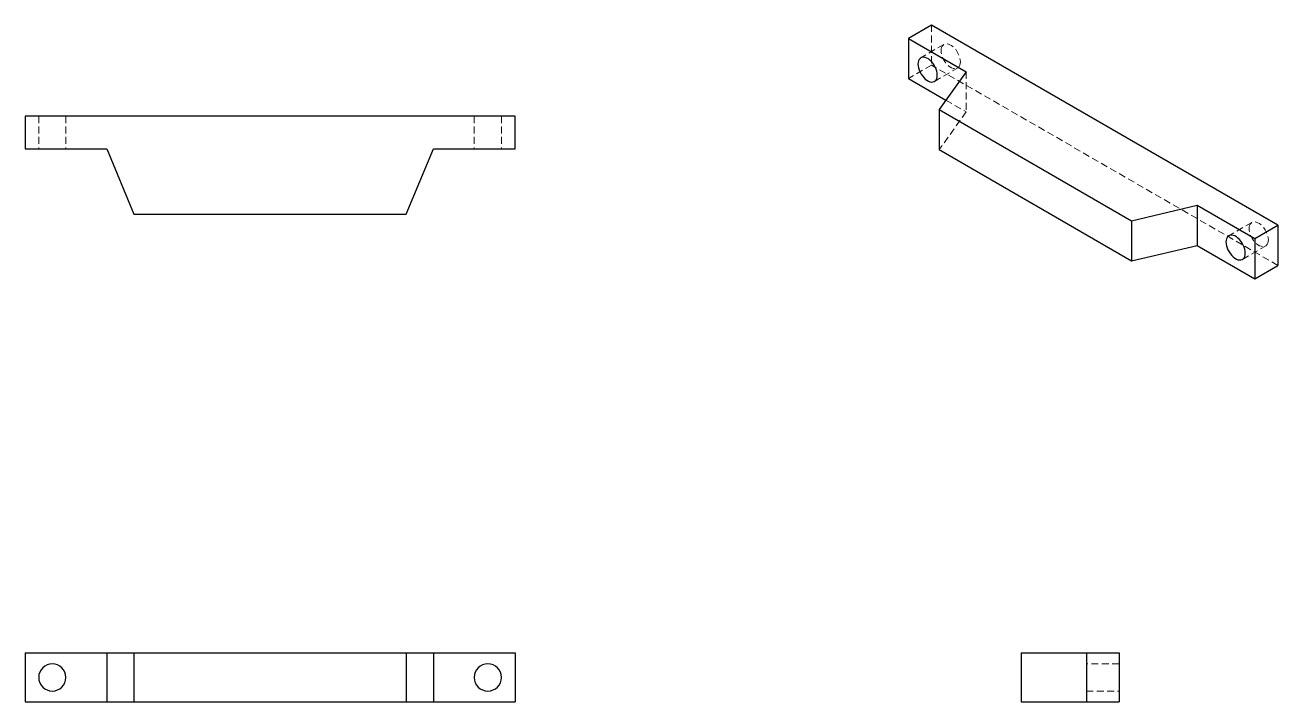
# Model space of a CAD drawing. Header units: millimetres. Extents: x 305 to 536, y 235 to 359.
import ezdxf

# ---------------------------------------------------------------- set-up
doc = ezdxf.new("R2010")
doc.units = ezdxf.units.MM
doc.linetypes.add('HIDDEN', pattern=[1.905, 1.27, -0.635])

msp = doc.modelspace()

# ---------------------------------------------------------------- linework, layer by layer
at = {"color": 7, "linetype": 'Continuous', "lineweight": 25}
for p, q in [((471.92, 359.1), (467.68, 356.65)), ((535.56, 322.36), (471.92, 359.1)), ((467.68, 356.65), (478.29, 350.53)), ((467.68, 356.65), (467.68, 349.3)), ((478.29, 350.53), (473.34, 343.59)), ((467.68, 349.3), (474.58, 345.32)), ((473.34, 343.59), (508.69, 323.18)), ((473.34, 343.59), (473.34, 336.24)), ((395.44, 342.38), (305.44, 342.38)), ((305.44, 342.38), (305.44, 336.38)), ((395.44, 336.38), (395.44, 342.38)), ((305.44, 336.38), (320.44, 336.38)), ((320.44, 336.38), (325.44, 324.38)), ((375.44, 324.38), (380.44, 336.38)), ((380.44, 336.38), (395.44, 336.38)), ((473.34, 336.24), (508.69, 315.83)), ((508.69, 323.18), (520.71, 326.03)), ((520.71, 326.03), (531.32, 319.91)), ((520.71, 326.03), (520.71, 318.68)), ((325.44, 324.38), (375.44, 324.38)), ((508.69, 323.18), (508.69, 315.83)), ((531.32, 319.91), (535.56, 322.36)), ((535.56, 322.36), (535.56, 315.01)), ((531.32, 319.91), (531.32, 312.56)), ((508.69, 315.83), (520.71, 318.68)), ((520.71, 318.68), (531.32, 312.56)), ((531.32, 312.56), (535.56, 315.01)), ((305.44, 243.9), (305.44, 234.9)), ((305.44, 243.9), (320.44, 243.9)), ((320.44, 243.9), (320.44, 234.9)), ((320.44, 243.9), (325.44, 243.9)), ((325.44, 243.9), (325.44, 234.9)), ((325.44, 243.9), (375.44, 243.9)), ((375.44, 243.9), (375.44, 234.9)), ((375.44, 243.9), (380.44, 243.9)), ((380.44, 243.9), (380.44, 234.9)), ((380.44, 243.9), (395.44, 243.9)), ((395.44, 243.9), (395.44, 234.9)), ((488.38, 243.9), (488.38, 234.9)), ((488.38, 243.9), (500.38, 243.9)), ((500.38, 243.9), (500.38, 234.9)), ((500.38, 243.9), (506.38, 243.9)), ((506.38, 243.9), (506.38, 234.9)), ((305.44, 234.9), (320.44, 234.9)), ((320.44, 234.9), (325.44, 234.9)), ((325.44, 234.9), (375.44, 234.9)), ((375.44, 234.9), (380.44, 234.9)), ((380.44, 234.9), (395.44, 234.9)), ((488.38, 234.9), (500.38, 234.9)), ((500.38, 234.9), (506.38, 234.9))]:
    msp.add_line(p, q, dxfattribs=at)
at = {"color": 7, "linetype": 'HIDDEN', "lineweight": 18}
for p, q in [((471.92, 359.1), (471.92, 351.75)), ((474.21, 355.55), (469.97, 353.1)), ((471.92, 351.75), (467.68, 349.3)), ((535.56, 315.01), (471.92, 351.75)), ((472.47, 348.77), (476.71, 351.22)), ((478.29, 350.53), (478.29, 343.18)), ((474.58, 345.32), (478.29, 343.18)), ((478.29, 343.18), (473.34, 336.24)), ((307.94, 342.38), (307.94, 336.38)), ((312.94, 342.38), (312.94, 336.38)), ((387.94, 342.38), (387.94, 336.38)), ((392.94, 342.38), (392.94, 336.38)), ((530.78, 322.89), (526.54, 320.44)), ((529.04, 316.11), (533.28, 318.56)), ((506.38, 241.9), (500.38, 241.9)), ((500.38, 236.9), (506.38, 236.9))]:
    msp.add_line(p, q, dxfattribs=at)
at = {"color": 7, "linetype": 'HIDDEN', "lineweight": 18, "flags": 128}
for points in [[(473.69, 354.4), (473.72, 354.72), (473.79, 355.01), (473.9, 355.25), (474.06, 355.44), (474.26, 355.58), (474.49, 355.65), (474.75, 355.66), (475.03, 355.61), (475.31, 355.5), (475.61, 355.33), (475.89, 355.11), (476.17, 354.84), (476.43, 354.53), (476.66, 354.19), (476.85, 353.83), (477.01, 353.46), (477.13, 353.08), (477.2, 352.71), (477.23, 352.36)], [(477.23, 352.36), (477.2, 352.04), (477.13, 351.75), (477.01, 351.51), (476.85, 351.32), (476.66, 351.19), (476.43, 351.11), (476.17, 351.1), (475.89, 351.15), (475.61, 351.26), (475.31, 351.43), (475.03, 351.65), (474.75, 351.92), (474.49, 352.23), (474.26, 352.57), (474.06, 352.93), (473.9, 353.31), (473.79, 353.68), (473.72, 354.05), (473.69, 354.4)], [(530.26, 321.75), (530.28, 322.07), (530.36, 322.35), (530.47, 322.59), (530.63, 322.78), (530.83, 322.92), (531.06, 322.99), (531.32, 323.01), (531.59, 322.96), (531.88, 322.84), (532.17, 322.68), (532.46, 322.45), (532.74, 322.19), (533, 321.88), (533.23, 321.54), (533.42, 321.17), (533.58, 320.8), (533.7, 320.42), (533.77, 320.06), (533.8, 319.71)], [(533.8, 319.71), (533.77, 319.38), (533.7, 319.1), (533.58, 318.86), (533.42, 318.67), (533.23, 318.53), (533, 318.46), (532.74, 318.45), (532.46, 318.5), (532.17, 318.61), (531.88, 318.78), (531.59, 319), (531.32, 319.27), (531.06, 319.57), (530.83, 319.91), (530.63, 320.28), (530.47, 320.65), (530.36, 321.03), (530.28, 321.4), (530.26, 321.75)]]:
    msp.add_lwpolyline(points, dxfattribs=at)
at = {"color": 7, "linetype": 'Continuous', "lineweight": 25, "flags": 128}
for points in [[(472.98, 349.91), (472.96, 350.26), (472.89, 350.63), (472.77, 351.01), (472.61, 351.38), (472.41, 351.74), (472.18, 352.08), (471.93, 352.39), (471.65, 352.66), (471.36, 352.88), (471.07, 353.05), (470.78, 353.16), (470.51, 353.21), (470.25, 353.2), (470.02, 353.13), (469.82, 352.99), (469.66, 352.8), (469.55, 352.56), (469.47, 352.28), (469.45, 351.95)], [(469.45, 351.95), (469.47, 351.6), (469.55, 351.24), (469.66, 350.86), (469.82, 350.48), (470.02, 350.12), (470.25, 349.78), (470.51, 349.47), (470.78, 349.2), (471.07, 348.98), (471.36, 348.81), (471.65, 348.7), (471.93, 348.65), (472.18, 348.67), (472.41, 348.74), (472.61, 348.87), (472.77, 349.06), (472.89, 349.3), (472.96, 349.59), (472.98, 349.91)], [(529.55, 317.26), (529.53, 317.61), (529.46, 317.97), (529.34, 318.35), (529.18, 318.72), (528.98, 319.09), (528.75, 319.43), (528.5, 319.74), (528.22, 320), (527.93, 320.23), (527.64, 320.4), (527.35, 320.51), (527.08, 320.56), (526.82, 320.54), (526.59, 320.47), (526.39, 320.34), (526.23, 320.15), (526.11, 319.9), (526.04, 319.62), (526.02, 319.3)], [(526.02, 319.3), (526.04, 318.95), (526.11, 318.58), (526.23, 318.2), (526.39, 317.83), (526.59, 317.47), (526.82, 317.13), (527.08, 316.82), (527.35, 316.55), (527.64, 316.33), (527.93, 316.16), (528.22, 316.05), (528.5, 316), (528.75, 316.01), (528.98, 316.08), (529.18, 316.22), (529.34, 316.41), (529.46, 316.65), (529.53, 316.93), (529.55, 317.26)]]:
    msp.add_lwpolyline(points, dxfattribs=at)
at = {"color": 7, "linetype": 'Continuous', "lineweight": 25}
for centre, start, end in [((310.44, 239.4), 0, 180), ((390.44, 239.4), 0, 180), ((310.44, 239.4), 180, 0), ((390.44, 239.4), 180, 0)]:
    msp.add_arc(centre, 2.5, start, end, dxfattribs=at)

doc.saveas('drawing.dxf')
